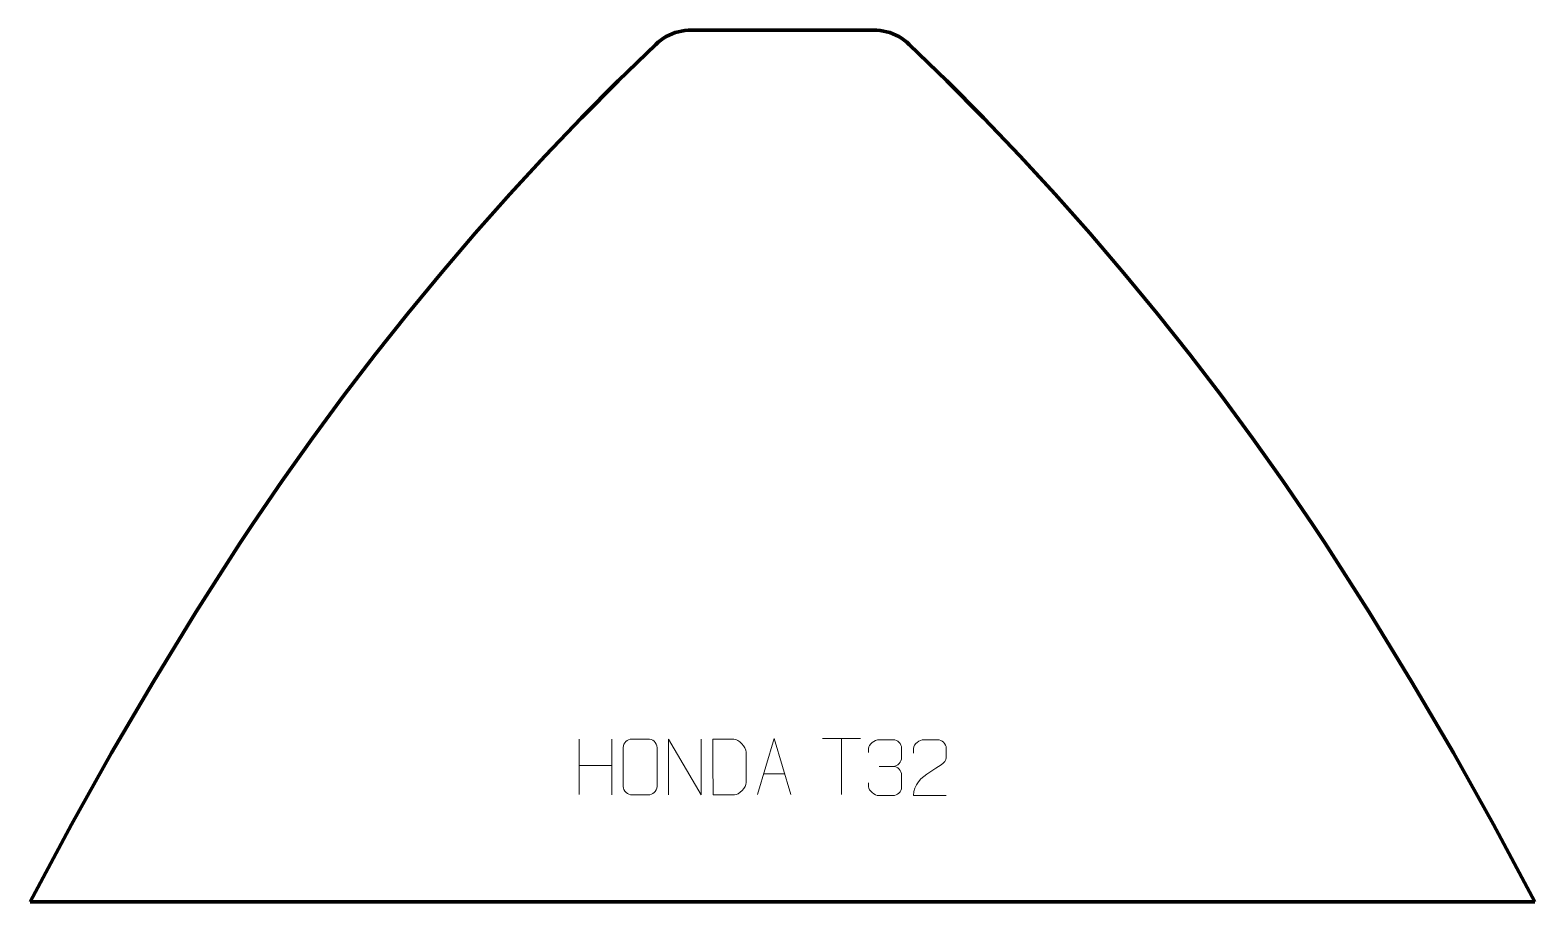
# Model space of a CAD drawing. Header units: millimetres. Extents: x -320 to 353, y 907 to 1297.
import ezdxf

# ---------------------------------------------------------------- set-up
doc = ezdxf.new("R2010")
doc.units = ezdxf.units.MM
doc.header["$MEASUREMENT"] = 0
doc.layers.add('layer 1', color=7, linetype='Continuous')

msp = doc.modelspace()

# ---------------------------------------------------------------- linework, layer by layer
at = {"layer": 'layer 1', "lineweight": 106}
for points in [[(-36.3078, 1292.9365), (-36.3078, 1292.9365), (-37.5148, 1292.1062), (-37.5148, 1292.1062)], [(-35.0497, 1293.6883), (-35.0497, 1293.6883), (-36.3078, 1292.9365), (-36.3078, 1292.9365)], [(-33.7475, 1294.3592), (-33.7475, 1294.3592), (-35.0497, 1293.6883), (-35.0497, 1293.6883)], [(-32.4056, 1294.9464), (-32.4056, 1294.9464), (-33.7475, 1294.3592), (-33.7475, 1294.3592)], [(-31.0285, 1295.4472), (-31.0285, 1295.4472), (-32.4056, 1294.9464), (-32.4056, 1294.9464)], [(-29.6228, 1295.859), (-29.6228, 1295.859), (-31.0285, 1295.4472), (-31.0285, 1295.4472)], [(-28.1934, 1296.1822), (-28.1934, 1296.1822), (-29.6228, 1295.859), (-29.6228, 1295.859)], [(-26.747, 1296.4136), (-26.747, 1296.4136), (-28.1934, 1296.1822), (-28.1934, 1296.1822)], [(-25.2891, 1296.5522), (-25.2891, 1296.5522), (-26.747, 1296.4136), (-26.747, 1296.4136)], [(-23.8245, 1296.5993), (-23.8245, 1296.5993), (-25.2891, 1296.5522), (-25.2891, 1296.5522)], [(-23.8245, 1296.5993), (-23.8245, 1296.5993), (57.6913, 1296.5993), (57.6913, 1296.5993)], [(57.6913, 1296.5993), (57.6913, 1296.5993), (59.1559, 1296.5522), (59.1559, 1296.5522)], [(59.1559, 1296.5522), (59.1559, 1296.5522), (60.6142, 1296.4136), (60.6142, 1296.4136)], [(60.6142, 1296.4136), (60.6142, 1296.4136), (62.0606, 1296.1822), (62.0606, 1296.1822)], [(62.0606, 1296.1822), (62.0606, 1296.1822), (63.4896, 1295.859), (63.4896, 1295.859)], [(63.4896, 1295.859), (63.4896, 1295.859), (64.8956, 1295.4472), (64.8956, 1295.4472)], [(64.8956, 1295.4472), (64.8956, 1295.4472), (66.2727, 1294.9464), (66.2727, 1294.9464)], [(66.2727, 1294.9464), (66.2727, 1294.9464), (67.6143, 1294.3592), (67.6143, 1294.3592)], [(67.6143, 1294.3592), (67.6143, 1294.3592), (68.9169, 1293.6883), (68.9169, 1293.6883)], [(68.9169, 1293.6883), (68.9169, 1293.6883), (70.1746, 1292.9365), (70.1746, 1292.9365)], [(70.1746, 1292.9365), (70.1746, 1292.9365), (71.3819, 1292.1062), (71.3819, 1292.1062)], [(-56.534, 1273.9198), (-56.534, 1273.9198), (-39.7589, 1290.2257), (-39.7589, 1290.2257)], [(-38.6669, 1291.2009), (-38.6669, 1291.2009), (-39.7589, 1290.2257), (-39.7589, 1290.2257)], [(-37.5148, 1292.1062), (-37.5148, 1292.1062), (-38.6669, 1291.2009), (-38.6669, 1291.2009)], [(71.3819, 1292.1062), (71.3819, 1292.1062), (72.534, 1291.2009), (72.534, 1291.2009)], [(72.534, 1291.2009), (72.534, 1291.2009), (73.6257, 1290.2257), (73.6257, 1290.2257)], [(90.4012, 1273.9198), (90.4012, 1273.9198), (73.6257, 1290.2257), (73.6257, 1290.2257)], [(-73.0059, 1257.3093), (-73.0059, 1257.3093), (-56.534, 1273.9198), (-56.534, 1273.9198)], [(106.8727, 1257.3093), (106.8727, 1257.3093), (90.4012, 1273.9198), (90.4012, 1273.9198)], [(-89.1706, 1240.3981), (-89.1706, 1240.3981), (-73.0059, 1257.3093), (-73.0059, 1257.3093)], [(123.0374, 1240.3981), (123.0374, 1240.3981), (106.8727, 1257.3093), (106.8727, 1257.3093)], [(-105.0212, 1223.1937), (-105.0212, 1223.1937), (-89.1706, 1240.3981), (-89.1706, 1240.3981)], [(138.888, 1223.1937), (138.888, 1223.1937), (123.0374, 1240.3981), (123.0374, 1240.3981)], [(-120.5526, 1205.7006), (-120.5526, 1205.7006), (-105.0212, 1223.1937), (-105.0212, 1223.1937)], [(154.4209, 1205.7006), (154.4209, 1205.7006), (138.888, 1223.1937), (138.888, 1223.1937)], [(-120.5526, 1205.7006), (-120.5526, 1205.7006), (-135.7616, 1187.925), (-135.7616, 1187.925)], [(169.6284, 1187.925), (169.6284, 1187.925), (154.4209, 1205.7006), (154.4209, 1205.7006)], [(-150.6407, 1169.8736), (-150.6407, 1169.8736), (-135.7616, 1187.925), (-135.7616, 1187.925)], [(184.5075, 1169.8736), (184.5075, 1169.8736), (169.6284, 1187.925), (169.6284, 1187.925)], [(-165.1861, 1151.5512), (-165.1861, 1151.5512), (-150.6407, 1169.8736), (-150.6407, 1169.8736)], [(199.0529, 1151.5512), (199.0529, 1151.5512), (184.5075, 1169.8736), (184.5075, 1169.8736)], [(-179.3916, 1132.9649), (-179.3916, 1132.9649), (-165.1861, 1151.5512), (-165.1861, 1151.5512)], [(213.2588, 1132.9649), (213.2588, 1132.9649), (199.0529, 1151.5512), (199.0529, 1151.5512)], [(-193.2535, 1114.1206), (-193.2535, 1114.1206), (-179.3916, 1132.9649), (-179.3916, 1132.9649)], [(227.1203, 1114.1206), (227.1203, 1114.1206), (213.2588, 1132.9649), (213.2588, 1132.9649)], [(-206.7673, 1095.0242), (-206.7673, 1095.0242), (-193.2535, 1114.1206), (-193.2535, 1114.1206)], [(240.6341, 1095.0242), (240.6341, 1095.0242), (227.1203, 1114.1206), (227.1203, 1114.1206)], [(-219.9279, 1075.6831), (-219.9279, 1075.6831), (-206.7673, 1095.0242), (-206.7673, 1095.0242)], [(253.795, 1075.6831), (253.795, 1075.6831), (240.6341, 1095.0242), (240.6341, 1095.0242)], [(-225.6075, 1067.1703), (-225.6075, 1067.1703), (-219.9279, 1075.6831), (-219.9279, 1075.6831)], [(259.4743, 1067.1703), (259.4743, 1067.1703), (253.795, 1075.6831), (253.795, 1075.6831)], [(-245.3864, 1036.2404), (-245.3864, 1036.2404), (-225.6075, 1067.1703), (-225.6075, 1067.1703)], [(279.2535, 1036.2404), (279.2535, 1036.2404), (259.4743, 1067.1703), (259.4743, 1067.1703)], [(-264.5624, 1004.9325), (-264.5624, 1004.9325), (-245.3864, 1036.2404), (-245.3864, 1036.2404)], [(298.4296, 1004.9325), (298.4296, 1004.9325), (279.2535, 1036.2404), (279.2535, 1036.2404)], [(-283.1306, 973.2598), (-283.1306, 973.2598), (-264.5624, 1004.9325), (-264.5624, 1004.9325)], [(316.9978, 973.2598), (316.9978, 973.2598), (298.4296, 1004.9325), (298.4296, 1004.9325)], [(-301.0804, 941.2327), (-301.0804, 941.2327), (-283.1306, 973.2598), (-283.1306, 973.2598)], [(334.9472, 941.2327), (334.9472, 941.2327), (316.9978, 973.2598), (316.9978, 973.2598)], [(-318.4075, 908.8656), (-318.4075, 908.8656), (-301.0804, 941.2327), (-301.0804, 941.2327)], [(352.2743, 908.8656), (352.2743, 908.8656), (334.9472, 941.2327), (334.9472, 941.2327)], [(-319.5648, 906.5996), (-319.5648, 906.5996), (-318.4075, 908.8656), (-318.4075, 908.8656)], [(353.4316, 906.5996), (353.4316, 906.5996), (352.2743, 908.8656), (352.2743, 908.8656)], [(-319.5648, 906.5996), (-319.5648, 906.5996), (353.4316, 906.5996), (353.4316, 906.5996)]]:
    msp.add_open_spline(points, degree=3, dxfattribs=at)
at = {"layer": 'layer 1', "color": 250, "lineweight": 9}
for points in [[(-74.0631, 979.4442), (-74.0631, 979.4442), (-74.0631, 954.6667), (-74.0631, 954.6667)], [(-59.4198, 979.4442), (-59.4198, 979.4442), (-59.4198, 954.4907), (-59.4198, 954.4907)], [(34.765, 979.648), (34.765, 979.648), (51.7522, 979.648), (51.7522, 979.648)], [(43.2588, 954.718), (43.2588, 954.718), (43.2588, 979.6715), (43.2588, 979.6715)], [(-74.0631, 967.5619), (-74.0631, 967.5619), (-59.4198, 967.5623), (-59.4198, 967.5623)], [(8.5108, 963.9674), (8.5108, 963.9674), (18.0065, 963.9674), (18.0065, 963.9674)], [(60.1777, 967.1843), (60.1777, 967.1843), (66.3741, 967.1843), (66.3741, 967.1843)]]:
    msp.add_open_spline(points, degree=3, dxfattribs=at)
for points, knots in [([(-50.3221, 979.4667), (-47.956, 979.4667), (-45.5895, 979.4667), (-43.223, 979.4667), (-43.223, 979.4667), (-41.2425, 979.5023), (-39.2165, 978.008), (-39.1894, 975.5659), (-39.1894, 975.5659), (-39.1898, 969.8085), (-39.1898, 964.0507), (-39.1894, 958.2925), (-39.1894, 958.2925), (-39.3315, 955.9649), (-41.0379, 954.4826), (-43.223, 954.4718), (-43.223, 954.4718), (-45.5954, 954.4722), (-47.9678, 954.4722), (-50.3398, 954.4718), (-50.3398, 954.4718), (-52.2983, 954.3662), (-54.3047, 956.2541), (-54.2933, 958.2751), (-54.2933, 958.2751), (-54.2929, 964.0557), (-54.2929, 969.836), (-54.2933, 975.6158), (-54.2933, 975.6158), (-54.289, 977.7578), (-52.5119, 979.4803), (-50.3221, 979.4667)], [0, 0, 0, 0, 0.11111111, 0.11111111, 0.11111111, 0.11111111, 0.22222222, 0.22222222, 0.22222222, 0.22222222, 0.33333333, 0.33333333, 0.33333333, 0.33333333, 0.44444444, 0.44444444, 0.44444444, 0.44444444, 0.55555556, 0.55555556, 0.55555556, 0.55555556, 0.66666667, 0.66666667, 0.66666667, 0.66666667, 0.77777778, 0.77777778, 0.77777778, 0.77777778, 1, 1, 1, 1]), ([(-34.0688, 954.4907), (-34.0688, 954.4907), (-34.0688, 979.4442), (-34.0688, 979.4442), (-34.0688, 979.4442), (-34.0688, 979.4442), (-19.414, 954.4907), (-19.414, 954.4907), (-19.414, 954.4907), (-19.414, 954.4907), (-19.414, 979.4442), (-19.414, 979.4442)], [0, 0, 0, 0, 0.25, 0.25, 0.25, 0.25, 0.5, 0.5, 0.5, 0.5, 1, 1, 1, 1]), ([(-14.1337, 954.5188), (-11.8019, 954.5192), (-6.8517, 954.4952), (-4.5202, 954.4949), (-4.5202, 954.4949), (-2.5952, 954.3895), (0.7234, 957.9311), (0.7122, 959.9484), (0.7122, 959.9484), (0.7118, 965.7185), (0.7118, 967.8882), (0.7122, 973.6575), (0.7122, 973.6575), (0.7079, 975.7956), (-2.6666, 979.4557), (-4.819, 979.4422), (-4.819, 979.4422), (-7.1447, 979.4422), (-11.869, 979.4422), (-14.1951, 979.4422), (-14.1951, 979.4422), (-14.1947, 973.6953), (-14.1334, 960.2661), (-14.1337, 954.5188)], [0, 0, 0, 0, 0.14285714, 0.14285714, 0.14285714, 0.14285714, 0.28571429, 0.28571429, 0.28571429, 0.28571429, 0.42857143, 0.42857143, 0.42857143, 0.42857143, 0.57142857, 0.57142857, 0.57142857, 0.57142857, 0.71428571, 0.71428571, 0.71428571, 0.71428571, 1, 1, 1, 1]), ([(5.7882, 954.718), (5.7882, 954.718), (13.1592, 979.6715), (13.1592, 979.6715), (13.1592, 979.6715), (13.1592, 979.6715), (20.7291, 954.718), (20.7291, 954.718)], [0, 0, 0, 0, 0.33333333, 0.33333333, 0.33333333, 0.33333333, 1, 1, 1, 1]), ([(55.468, 973.4295), (55.468, 973.4295), (55.468, 975.2867), (55.468, 975.2867), (55.468, 975.2867), (55.4537, 977.0286), (58.1182, 979.1467), (60.1773, 979.124), (60.1773, 979.124), (62.2414, 979.124), (64.3054, 979.124), (66.3691, 979.124), (66.3691, 979.124), (68.5636, 979.1328), (70.1619, 977.286), (70.2063, 975.3739), (70.2063, 975.3739), (70.2059, 973.9388), (70.2059, 972.5037), (70.2063, 971.0682), (70.2063, 971.0682), (70.1577, 969.4147), (68.5551, 967.1847), (66.3568, 967.1947), (66.3568, 967.1947), (68.5605, 967.1835), (70.1685, 965.3803), (70.2225, 963.3208), (70.2225, 963.3208), (70.2221, 961.5361), (70.2221, 959.7514), (70.2225, 957.9663), (70.2225, 957.9663), (70.2326, 955.9049), (68.1777, 954.1418), (66.3568, 954.1499), (66.3568, 954.1499), (64.2915, 954.1502), (62.2263, 954.1502), (60.1607, 954.1499), (60.1607, 954.1499), (57.9921, 954.1614), (55.4611, 956.5616), (55.4425, 958.0234), (55.4425, 958.0234), (55.4425, 958.0234), (55.4425, 959.932), (55.4425, 959.932)], [0, 0, 0, 0, 0.07692308, 0.07692308, 0.07692308, 0.07692308, 0.15384615, 0.15384615, 0.15384615, 0.15384615, 0.23076923, 0.23076923, 0.23076923, 0.23076923, 0.30769231, 0.30769231, 0.30769231, 0.30769231, 0.38461538, 0.38461538, 0.38461538, 0.38461538, 0.46153846, 0.46153846, 0.46153846, 0.46153846, 0.53846154, 0.53846154, 0.53846154, 0.53846154, 0.61538462, 0.61538462, 0.61538462, 0.61538462, 0.69230769, 0.69230769, 0.69230769, 0.69230769, 0.76923077, 0.76923077, 0.76923077, 0.76923077, 0.84615385, 0.84615385, 0.84615385, 0.84615385, 1, 1, 1, 1]), ([(90.2039, 954.1499), (85.2895, 954.1502), (80.3751, 954.1502), (75.461, 954.1499), (75.461, 954.1499), (75.461, 964.0822), (90.112, 966.7234), (90.2039, 971.0337), (90.2039, 971.0337), (90.2036, 972.4578), (90.2036, 973.8815), (90.2039, 975.3048), (90.2039, 975.3048), (90.187, 977.3819), (88.0642, 979.1067), (86.3932, 979.124), (86.3932, 979.124), (84.32, 979.1236), (82.2471, 979.1236), (80.1747, 979.124), (80.1747, 979.124), (78.3526, 979.1405), (75.5279, 977.3484), (75.461, 975.2548), (75.461, 975.2548), (75.461, 975.2548), (75.461, 973.2), (75.461, 973.2)], [0, 0, 0, 0, 0.125, 0.125, 0.125, 0.125, 0.25, 0.25, 0.25, 0.25, 0.375, 0.375, 0.375, 0.375, 0.5, 0.5, 0.5, 0.5, 0.625, 0.625, 0.625, 0.625, 0.75, 0.75, 0.75, 0.75, 1, 1, 1, 1])]:
    msp.add_open_spline(points, degree=3, knots=knots, dxfattribs=at)

doc.saveas('drawing.dxf')
